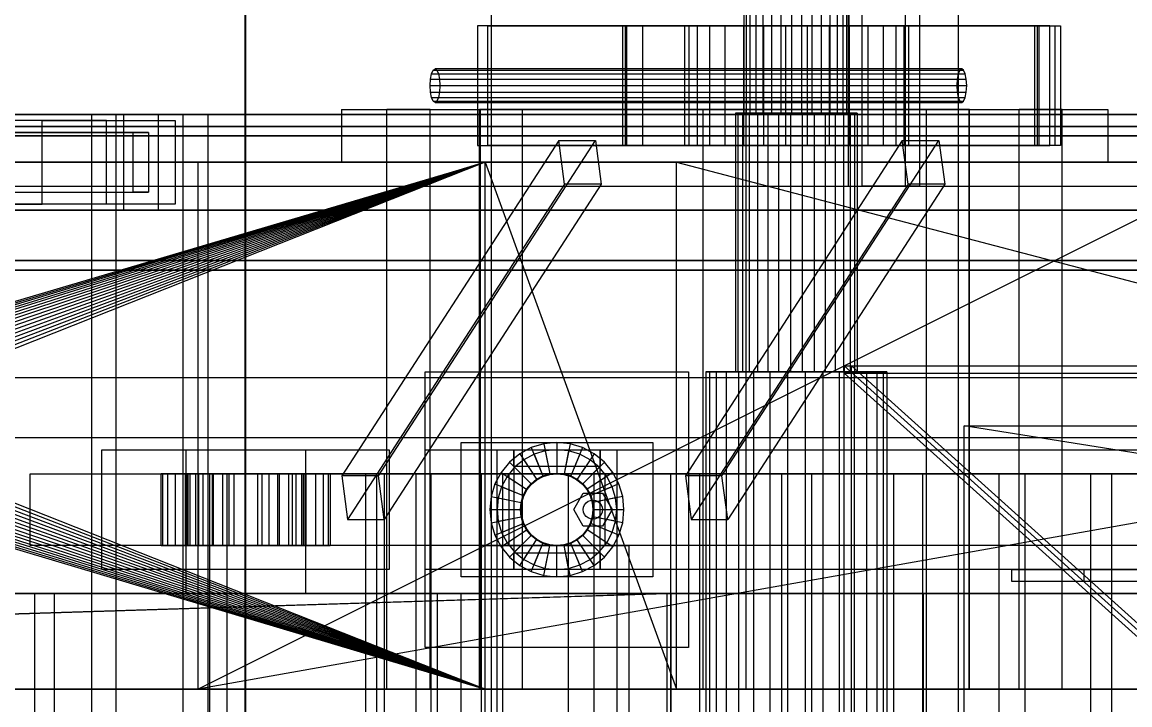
# Model space of a CAD drawing. Header units: millimetres. Extents: x -1970 to 59977, y -50268 to 6837.
# Drawn here: x 25034.8 to 25497.4, y -17796.5 to -17511.5 of the extents above; entities that cross this region are included whole.
import ezdxf

# ---------------------------------------------------------------- set-up
doc = ezdxf.new("R2010")
doc.units = ezdxf.units.MM
for name, color, linetype, lineweight in [('COTAS_P', 1, 'Continuous', 0), ('superior_briquetadora', 7, 'Continuous', 0), ('superior_C02', 7, 'Continuous', 0), ('superior_C02-briq', 7, 'Continuous', 0), ('superior_C05', 7, 'Continuous', 0)]:
    doc.layers.add(name, color=color, linetype=linetype, lineweight=lineweight)
doc.dimstyles.new('R19_100', dxfattribs={"dimtxt": 250, "dimasz": 150, "dimexe": 150, "dimexo": 80, "dimgap": 100, "dimtad": 1, "dimtih": 1, "dimtoh": 1, "dimdsep": 46, "dimcen": 0.09, "dimadec": 0, "dimazin": 0, "dimtfac": 1, "dimtdec": 4, "dimtofl": 0, "dimtmove": 0, "dimatfit": 3, "dimfxl": 1, "dimtolj": 1, "dimtzin": 0, "dimarcsym": 0})

# ---------------------------------------------------------------- blocks, each defined once
blk = doc.blocks.new('*D25')
at = {"layer": 'COTAS_P', "color": 0, "lineweight": -2, "transparency": 16777216}
for p, q in [((25128.19, -17920), (25128.19, -16950)), ((27628.19, -17920), (27628.19, -16950)), ((25278.19, -17100), (27478.19, -17100))]:
    blk.add_line(p, q, dxfattribs=at)
at = {"layer": 'COTAS_P', "color": 0, "transparency": 16777216}
for points in [[(25278.19, -17075), (25278.19, -17125), (25128.19, -17100)], [(27478.19, -17075), (27478.19, -17125), (27628.19, -17100)]]:
    blk.add_solid(points, dxfattribs=at)
at = {"layer": 'Defpoints', "color": 0, "transparency": 16777216}
for p in [(27628.19, -17100), (25128.19, -18000), (27628.19, -18000)]:
    blk.add_point(p, dxfattribs=at)

msp = doc.modelspace()

# ---------------------------------------------------------------- linework, layer by layer
at = {"layer": 'superior_briquetadora'}
for p, q in [((25230.687, -17250), (25230.687, -17800)), ((25425.687, -17250), (25425.687, -17800)), ((25168.187, -17548), (25169.353, -17548)), ((25168.187, -17548), (25168.187, -17570)), ((25169.353, -17548), (25172.836, -17548)), ((25172.836, -17548), (25178.584, -17548)), ((25178.584, -17548), (25186.514, -17548)), ((25186.514, -17548), (25196.509, -17548)), ((25187.187, -17790), (25187.187, -17548)), ((25188.078, -17548), (25187.187, -17548)), ((25190.575, -17548), (25188.078, -17548)), ((25194.184, -17548), (25190.575, -17548)), ((25198.189, -17548), (25194.184, -17548)), ((25196.509, -17548), (25208.425, -17548)), ((25201.798, -17548), (25198.189, -17548)), ((25204.295, -17548), (25201.798, -17548)), ((25205.187, -17548), (25204.295, -17548)), ((25205.187, -17790), (25205.187, -17548)), ((25208.425, -17548), (25222.087, -17548)), ((25222.087, -17548), (25237.296, -17548)), ((25225.848, -17790), (25225.848, -17548)), ((25226.74, -17548), (25225.848, -17548)), ((25226.187, -17548), (25226.187, -17790)), ((25227.923, -17548), (25226.187, -17548)), ((25229.237, -17548), (25226.74, -17548)), ((25233.074, -17548), (25227.923, -17548)), ((25232.846, -17548), (25229.237, -17548)), ((25236.851, -17548), (25232.846, -17548)), ((25241.464, -17548), (25233.074, -17548)), ((25240.46, -17548), (25236.851, -17548)), ((25237.296, -17548), (25253.831, -17548)), ((25242.957, -17548), (25240.46, -17548)), ((25252.808, -17548), (25241.464, -17548)), ((25243.848, -17548), (25242.957, -17548)), ((25243.848, -17790), (25243.848, -17548)), ((25266.718, -17548), (25252.808, -17548)), ((25253.831, -17548), (25271.45, -17548)), ((25282.721, -17548), (25266.718, -17548)), ((25271.45, -17548), (25289.896, -17548)), ((25300.273, -17548), (25282.721, -17548)), ((25289.896, -17548), (25308.901, -17548)), ((25318.775, -17548), (25300.273, -17548)), ((25308.901, -17548), (25328.187, -17548)), ((25337.598, -17548), (25318.775, -17548)), ((25319.187, -17790), (25319.187, -17548)), ((25320.078, -17548), (25319.187, -17548)), ((25322.575, -17548), (25320.078, -17548)), ((25326.184, -17548), (25322.575, -17548)), ((25330.189, -17548), (25326.184, -17548)), ((25328.187, -17548), (25347.472, -17548)), ((25333.798, -17548), (25330.189, -17548)), ((25336.295, -17548), (25333.798, -17548)), ((25337.187, -17548), (25336.295, -17548)), ((25337.187, -17790), (25337.187, -17548)), ((25356.1, -17548), (25337.598, -17548)), ((25347.472, -17548), (25366.477, -17548)), ((25373.652, -17548), (25356.1, -17548)), ((25366.477, -17548), (25384.923, -17548)), ((25389.655, -17548), (25373.652, -17548)), ((25384.923, -17548), (25402.542, -17548)), ((25403.565, -17548), (25389.655, -17548)), ((25402.542, -17548), (25419.077, -17548)), ((25414.909, -17548), (25403.565, -17548)), ((25412.525, -17790), (25412.525, -17548)), ((25413.416, -17548), (25412.525, -17548)), ((25415.913, -17548), (25413.416, -17548)), ((25423.299, -17548), (25414.909, -17548)), ((25419.522, -17548), (25415.913, -17548)), ((25419.077, -17548), (25434.286, -17548)), ((25423.527, -17548), (25419.522, -17548)), ((25428.45, -17548), (25423.299, -17548)), ((25427.136, -17548), (25423.527, -17548)), ((25429.633, -17548), (25427.136, -17548)), ((25430.187, -17548), (25428.45, -17548)), ((25430.525, -17548), (25429.633, -17548)), ((25430.187, -17548), (25430.187, -17790)), ((25430.525, -17790), (25430.525, -17548)), ((25434.286, -17548), (25447.948, -17548)), ((25447.948, -17548), (25459.864, -17548)), ((25451.187, -17790), (25451.187, -17548)), ((25452.078, -17548), (25451.187, -17548)), ((25454.575, -17548), (25452.078, -17548)), ((25458.184, -17548), (25454.575, -17548)), ((25462.189, -17548), (25458.184, -17548)), ((25459.864, -17548), (25469.86, -17548)), ((25465.798, -17548), (25462.189, -17548)), ((25468.295, -17548), (25465.798, -17548)), ((25469.187, -17548), (25468.295, -17548)), ((25469.187, -17790), (25469.187, -17548)), ((25469.86, -17548), (25477.789, -17548)), ((25477.789, -17548), (25483.537, -17548)), ((25483.537, -17548), (25487.02, -17548)), ((25487.02, -17548), (25488.187, -17548)), ((25488.187, -17548), (25488.187, -17570)), ((26742.28, -17555), (24692.28, -17555)), ((24693.734, -17555), (26743.734, -17555)), ((26762.639, -17555), (24712.639, -17555)), ((24714.093, -17555), (26764.093, -17555)), ((24693.734, -17559), (26743.734, -17559)), ((26762.639, -17559), (24712.639, -17559)), ((24628.187, -17570), (26828.187, -17570)), ((24748.187, -17570), (25228.187, -17570)), ((24748.187, -17570), (26708.187, -17570)), ((25108.187, -17570), (24832.187, -17570)), ((25121.52, -17570), (24832.187, -17570)), ((24930.343, -17658.106), (25228.187, -17570)), ((24932.479, -17658.423), (25228.187, -17570)), ((25228.187, -17570), (24934.573, -17658.947)), ((25228.187, -17570), (24936.606, -17659.675)), ((25228.187, -17570), (24938.557, -17660.598)), ((25228.187, -17570), (24940.409, -17661.708)), ((25228.187, -17570), (24942.143, -17662.994)), ((25228.187, -17570), (24943.743, -17664.444)), ((25228.187, -17570), (24945.193, -17666.043)), ((25228.187, -17570), (24946.479, -17667.777)), ((25228.187, -17570), (24947.589, -17669.629)), ((25228.187, -17570), (24948.512, -17671.581)), ((25228.187, -17570), (24949.239, -17673.614)), ((25228.187, -17570), (24949.764, -17675.708)), ((25228.187, -17570), (24950.081, -17677.844)), ((25228.187, -17570), (24950.187, -17680)), ((25028.187, -17570), (25108.187, -17570)), ((25228.187, -17570), (25028.187, -17570)), ((25548.187, -17570), (25108.187, -17570)), ((25108.187, -17570), (25108.187, -17790)), ((26348.187, -17570), (25108.187, -17790)), ((26348.187, -17570), (25108.187, -17570)), ((25108.187, -17790), (25548.187, -17570)), ((25228.187, -17570), (25108.187, -17570)), ((26348.187, -17570), (25121.52, -17570)), ((26624.187, -17570), (25121.52, -17570)), ((25168.187, -17570), (25169.353, -17570)), ((25169.353, -17570), (25172.836, -17570)), ((25172.836, -17570), (25178.584, -17570)), ((25178.584, -17570), (25186.514, -17570)), ((25186.514, -17570), (25196.509, -17570)), ((25196.509, -17570), (25208.425, -17570)), ((25208.425, -17570), (25222.087, -17570)), ((25222.087, -17570), (25237.296, -17570)), ((25228.187, -17570), (25548.187, -17570)), ((25228.187, -17570), (25512.677, -17570)), ((25228.187, -17570), (25510.748, -17570)), ((25228.187, -17570), (25509.083, -17570)), ((25228.187, -17570), (25507.699, -17570)), ((25506.608, -17570), (25228.187, -17570)), ((25228.187, -17570), (25308.187, -17570)), ((25228.187, -17790), (25228.187, -17570)), ((25228.187, -17570), (25308.187, -17790)), ((25237.296, -17570), (25253.831, -17570)), ((25253.831, -17570), (25271.45, -17570)), ((25271.45, -17570), (25289.896, -17570)), ((25289.896, -17570), (25308.901, -17570)), ((25308.187, -17570), (25506.608, -17570)), ((25308.187, -17570), (25505.821, -17570)), ((25308.187, -17570), (25505.345, -17570)), ((25308.187, -17570), (25505.187, -17570)), ((25308.187, -17570), (25507.699, -17570)), ((25308.187, -17570), (25509.083, -17570)), ((25308.187, -17570), (25510.748, -17570)), ((25308.187, -17570), (25512.677, -17570)), ((25308.187, -17570), (25514.852, -17570)), ((25308.187, -17570), (25517.252, -17570)), ((25308.187, -17570), (25519.853, -17570)), ((25308.187, -17570), (25522.63, -17570)), ((25308.187, -17570), (25525.558, -17570)), ((25308.187, -17570), (25528.607, -17570)), ((25308.187, -17570), (25531.749, -17570)), ((25308.187, -17570), (25534.952, -17570)), ((25308.187, -17570), (25538.187, -17570)), ((25308.187, -17570), (25541.421, -17570)), ((25308.187, -17570), (26148.187, -17570)), ((25308.187, -17790), (25308.187, -17570)), ((25308.187, -17570), (26148.187, -17790)), ((25308.901, -17570), (25328.187, -17570)), ((25328.187, -17570), (25347.472, -17570)), ((25347.472, -17570), (25366.477, -17570)), ((25366.477, -17570), (25384.923, -17570)), ((25384.923, -17570), (25402.542, -17570)), ((25402.542, -17570), (25419.077, -17570)), ((25419.077, -17570), (25434.286, -17570)), ((25434.286, -17570), (25447.948, -17570)), ((25447.948, -17570), (25459.864, -17570)), ((25459.864, -17570), (25469.86, -17570)), ((25469.86, -17570), (25477.789, -17570)), ((25477.789, -17570), (25483.537, -17570)), ((25483.537, -17570), (25487.02, -17570)), ((25487.02, -17570), (25488.187, -17570)), ((24628.187, -17580), (26828.187, -17580)), ((26828.187, -17590), (24628.187, -17590)), ((26743.734, -17611), (24693.734, -17611)), ((24712.639, -17611), (26762.639, -17611)), ((24692.28, -17615), (26742.28, -17615)), ((26743.734, -17615), (24693.734, -17615)), ((24712.639, -17615), (26762.639, -17615)), ((26764.093, -17615), (24714.093, -17615)), ((25528.187, -17790), (25378.187, -17655)), ((25378.187, -17655), (26078.187, -17655)), ((25378.187, -17655), (25378.187, -17658)), ((25378.187, -18305), (25378.187, -17655)), ((25378.187, -17655), (25381.187, -17655)), ((25381.187, -18305), (25381.187, -17655)), ((25381.187, -17655), (25531.187, -17790)), ((26828.187, -17660), (24628.187, -17660)), ((25528.187, -17793), (25378.187, -17658)), ((25378.187, -17658), (26078.187, -17658)), ((24950.187, -17680), (25228.187, -17790)), ((26828.187, -17685), (24628.187, -17685)), ((25228.187, -17790), (24949.764, -17684.292)), ((25228.187, -17790), (24950.081, -17682.156)), ((25228.187, -17790), (24948.512, -17688.419)), ((25228.187, -17790), (24949.239, -17686.386)), ((25228.187, -17790), (24945.193, -17693.957)), ((25228.187, -17790), (24946.479, -17692.223)), ((25228.187, -17790), (24947.589, -17690.371)), ((24940.409, -17698.292), (25228.187, -17790)), ((24942.143, -17697.006), (25228.187, -17790)), ((24943.743, -17695.556), (25228.187, -17790)), ((24932.479, -17701.577), (25228.187, -17790)), ((24934.573, -17701.053), (25228.187, -17790)), ((24936.606, -17700.325), (25228.187, -17790)), ((24938.557, -17699.402), (25228.187, -17790)), ((25448.187, -17745), (25448.187, -17740)), ((25448.187, -17740), (26008.187, -17740)), ((25448.187, -17740), (25478.187, -17740)), ((25478.187, -17740), (25478.187, -17745)), ((26008.187, -17745), (25448.187, -17745)), ((25478.187, -17745), (25448.187, -17745)), ((25228.187, -17790), (24748.187, -17790)), ((26708.187, -17790), (24748.187, -17790)), ((24832.187, -17790), (25108.187, -17790)), ((24832.187, -17790), (26334.853, -17790)), ((25108.187, -17790), (25028.187, -17790)), ((25228.187, -17790), (25028.187, -17790)), ((25108.187, -17790), (25548.187, -17790)), ((25108.187, -17790), (26348.187, -17790)), ((25228.187, -17790), (25108.187, -17790)), ((25108.187, -17790), (26334.853, -17790)), ((25188.078, -17790), (25187.187, -17790)), ((25190.575, -17790), (25188.078, -17790)), ((25194.184, -17790), (25190.575, -17790)), ((25198.189, -17790), (25194.184, -17790)), ((25201.798, -17790), (25198.189, -17790)), ((25204.295, -17790), (25201.798, -17790)), ((25205.187, -17790), (25204.295, -17790)), ((25226.74, -17790), (25225.848, -17790)), ((25227.923, -17790), (25226.187, -17790)), ((25229.237, -17790), (25226.74, -17790)), ((25233.074, -17790), (25227.923, -17790)), ((25228.187, -17790), (25507.699, -17790)), ((25506.608, -17790), (25228.187, -17790)), ((25228.187, -17790), (25548.187, -17790)), ((25512.677, -17790), (25228.187, -17790)), ((25308.187, -17790), (25228.187, -17790)), ((25510.748, -17790), (25228.187, -17790)), ((25509.083, -17790), (25228.187, -17790)), ((25232.846, -17790), (25229.237, -17790)), ((25236.851, -17790), (25232.846, -17790)), ((25241.464, -17790), (25233.074, -17790)), ((25240.46, -17790), (25236.851, -17790)), ((25242.957, -17790), (25240.46, -17790)), ((25252.808, -17790), (25241.464, -17790)), ((25243.848, -17790), (25242.957, -17790)), ((25266.718, -17790), (25252.808, -17790)), ((25282.721, -17790), (25266.718, -17790)), ((25300.273, -17790), (25282.721, -17790)), ((25318.775, -17790), (25300.273, -17790)), ((25308.187, -17790), (25506.608, -17790)), ((25505.821, -17790), (25308.187, -17790)), ((25505.345, -17790), (25308.187, -17790)), ((25505.187, -17790), (25308.187, -17790)), ((25507.699, -17790), (25308.187, -17790)), ((25509.083, -17790), (25308.187, -17790)), ((25510.748, -17790), (25308.187, -17790)), ((25512.677, -17790), (25308.187, -17790)), ((25514.852, -17790), (25308.187, -17790)), ((25517.252, -17790), (25308.187, -17790)), ((25519.853, -17790), (25308.187, -17790)), ((25522.63, -17790), (25308.187, -17790)), ((25525.558, -17790), (25308.187, -17790)), ((25528.607, -17790), (25308.187, -17790)), ((25531.749, -17790), (25308.187, -17790)), ((25534.952, -17790), (25308.187, -17790)), ((25538.187, -17790), (25308.187, -17790)), ((25541.421, -17790), (25308.187, -17790)), ((25308.187, -17790), (25914.952, -17790)), ((26148.187, -17790), (25308.187, -17790)), ((25308.187, -17790), (25911.749, -17790)), ((25337.598, -17790), (25318.775, -17790)), ((25320.078, -17790), (25319.187, -17790)), ((25322.575, -17790), (25320.078, -17790)), ((25326.184, -17790), (25322.575, -17790)), ((25330.189, -17790), (25326.184, -17790)), ((25333.798, -17790), (25330.189, -17790)), ((25336.295, -17790), (25333.798, -17790)), ((25337.187, -17790), (25336.295, -17790)), ((25356.1, -17790), (25337.598, -17790)), ((25373.652, -17790), (25356.1, -17790)), ((25389.655, -17790), (25373.652, -17790)), ((25403.565, -17790), (25389.655, -17790)), ((25414.909, -17790), (25403.565, -17790)), ((25413.416, -17790), (25412.525, -17790)), ((25415.913, -17790), (25413.416, -17790)), ((25423.299, -17790), (25414.909, -17790)), ((25419.522, -17790), (25415.913, -17790)), ((25423.527, -17790), (25419.522, -17790)), ((25428.45, -17790), (25423.299, -17790)), ((25427.136, -17790), (25423.527, -17790)), ((25429.633, -17790), (25427.136, -17790)), ((25430.187, -17790), (25428.45, -17790)), ((25430.525, -17790), (25429.633, -17790)), ((25452.078, -17790), (25451.187, -17790)), ((25454.575, -17790), (25452.078, -17790)), ((25458.184, -17790), (25454.575, -17790)), ((25462.189, -17790), (25458.184, -17790)), ((25465.798, -17790), (25462.189, -17790)), ((25468.295, -17790), (25465.798, -17790)), ((25469.187, -17790), (25468.295, -17790))]:
    msp.add_line(p, q, dxfattribs=at)
at = {"layer": 'superior_C02'}
for p, q in [((25379.838, -17177), (25379.838, -17580)), ((25385.684, -17580), (25385.684, -17177)), ((25403.747, -17580), (25403.747, -17177)), ((25409.592, -17177), (25409.592, -17580)), ((25336.288, -17449.5), (25336.288, -17549.5)), ((25337.147, -17449.5), (25337.147, -17549.5)), ((25338.763, -17449.5), (25338.763, -17549.5)), ((25341.209, -17449.5), (25341.209, -17549.5)), ((25344.195, -17449.5), (25344.195, -17549.5)), ((25347.856, -17449.5), (25347.856, -17549.5)), ((25351.757, -17449.5), (25351.757, -17549.5)), ((25356.076, -17449.5), (25356.076, -17549.5)), ((25360.298, -17449.5), (25360.298, -17549.5)), ((25364.616, -17449.5), (25364.616, -17549.5)), ((25368.517, -17449.5), (25368.517, -17549.5)), ((25372.178, -17449.5), (25372.178, -17549.5)), ((25375.164, -17449.5), (25375.164, -17549.5)), ((25377.61, -17449.5), (25377.61, -17549.5)), ((25379.226, -17549.5), (25379.226, -17449.5)), ((25380.085, -17449.5), (25380.085, -17549.5)), ((25464.05, -17513), (25224.965, -17513)), ((25224.965, -17513), (25224.965, -17563)), ((25229.349, -17513), (25224.965, -17513)), ((25229.349, -17563), (25229.349, -17513)), ((25229.349, -17513), (25468.434, -17513)), ((25457.701, -17513), (25285.56, -17513)), ((25285.56, -17513), (25285.56, -17563)), ((25287.314, -17513), (25285.56, -17513)), ((25458.87, -17513), (25286.729, -17513)), ((25286.729, -17513), (25286.729, -17563)), ((25294.036, -17513), (25286.729, -17513)), ((25287.314, -17563), (25287.314, -17513)), ((25287.314, -17513), (25459.455, -17513)), ((25294.036, -17563), (25294.036, -17513)), ((25294.036, -17513), (25466.177, -17513)), ((25313.239, -17513), (25311.403, -17513)), ((25311.403, -17513), (25316.69, -17513)), ((25311.403, -17513), (25311.403, -17563)), ((25321.917, -17513), (25313.239, -17513)), ((25313.239, -17513), (25313.239, -17563)), ((25316.69, -17513), (25328.295, -17513)), ((25316.69, -17513), (25316.69, -17563)), ((25336.117, -17513), (25321.917, -17513)), ((25321.917, -17513), (25321.917, -17563)), ((25328.295, -17513), (25344.45, -17513)), ((25328.295, -17513), (25328.295, -17563)), ((25353.677, -17513), (25336.117, -17513)), ((25336.117, -17513), (25336.117, -17563)), ((25344.45, -17513), (25362.697, -17513)), ((25344.45, -17513), (25344.45, -17563)), ((25371.923, -17513), (25353.677, -17513)), ((25353.677, -17513), (25353.677, -17563)), ((25362.697, -17513), (25380.256, -17513)), ((25362.697, -17513), (25362.697, -17563)), ((25388.078, -17513), (25371.923, -17513)), ((25371.923, -17513), (25371.923, -17563)), ((25380.256, -17513), (25394.456, -17513)), ((25380.256, -17513), (25380.256, -17563)), ((25399.683, -17513), (25388.078, -17513)), ((25388.078, -17513), (25388.078, -17563)), ((25394.456, -17513), (25403.134, -17513)), ((25394.456, -17513), (25394.456, -17563)), ((25404.97, -17513), (25399.683, -17513)), ((25399.683, -17513), (25399.683, -17563)), ((25403.134, -17513), (25404.97, -17513)), ((25403.134, -17563), (25403.134, -17513)), ((25404.97, -17513), (25404.97, -17563)), ((25457.701, -17563), (25457.701, -17513)), ((25457.701, -17513), (25459.455, -17513)), ((25458.87, -17563), (25458.87, -17513)), ((25458.87, -17513), (25466.177, -17513)), ((25459.455, -17513), (25459.455, -17563)), ((25464.05, -17563), (25464.05, -17513)), ((25464.05, -17513), (25468.434, -17513)), ((25466.177, -17513), (25466.177, -17563)), ((25468.434, -17513), (25468.434, -17563)), ((25205.853, -17533.05), (25206.517, -17531.533)), ((25206.517, -17531.533), (25207.3, -17531)), ((25206.517, -17531.533), (25426.475, -17531.533)), ((25207.3, -17531), (25208.083, -17531.533)), ((25427.257, -17531), (25207.3, -17531)), ((25208.083, -17531.533), (25208.747, -17533.05)), ((25208.083, -17531.533), (25428.04, -17531.533)), ((25426.475, -17531.533), (25425.811, -17533.05)), ((25427.257, -17531), (25426.475, -17531.533)), ((25428.04, -17531.533), (25427.257, -17531)), ((25428.704, -17533.05), (25428.04, -17531.533)), ((25205.254, -17538), (25205.41, -17535.321)), ((25205.41, -17535.321), (25205.853, -17533.05)), ((25205.41, -17535.321), (25425.367, -17535.321)), ((25205.853, -17533.05), (25425.811, -17533.05)), ((25208.747, -17533.05), (25209.19, -17535.321)), ((25208.747, -17533.05), (25428.704, -17533.05)), ((25209.19, -17535.321), (25209.346, -17538)), ((25209.19, -17535.321), (25429.148, -17535.321)), ((25425.367, -17535.321), (25425.212, -17538)), ((25425.811, -17533.05), (25425.367, -17535.321)), ((25429.148, -17535.321), (25428.704, -17533.05)), ((25429.303, -17538), (25429.148, -17535.321)), ((25205.41, -17540.679), (25205.254, -17538)), ((25205.254, -17538), (25425.212, -17538)), ((25205.853, -17542.95), (25205.41, -17540.679)), ((25205.41, -17540.679), (25425.367, -17540.679)), ((25209.19, -17540.679), (25208.747, -17542.95)), ((25209.346, -17538), (25209.19, -17540.679)), ((25209.19, -17540.679), (25429.148, -17540.679)), ((25209.346, -17538), (25429.303, -17538)), ((25425.212, -17538), (25425.367, -17540.679)), ((25425.367, -17540.679), (25425.811, -17542.95)), ((25428.704, -17542.95), (25429.148, -17540.679)), ((25429.148, -17540.679), (25429.303, -17538)), ((25206.517, -17544.467), (25205.853, -17542.95)), ((25205.853, -17542.95), (25425.811, -17542.95)), ((25207.3, -17545), (25206.517, -17544.467)), ((25206.517, -17544.467), (25426.475, -17544.467)), ((25208.083, -17544.467), (25207.3, -17545)), ((25207.3, -17545), (25427.257, -17545)), ((25208.747, -17542.95), (25208.083, -17544.467)), ((25208.083, -17544.467), (25428.04, -17544.467)), ((25208.747, -17542.95), (25428.704, -17542.95)), ((25425.811, -17542.95), (25426.475, -17544.467)), ((25426.475, -17544.467), (25427.257, -17545)), ((25427.257, -17545), (25428.04, -17544.467)), ((25428.04, -17544.467), (25428.704, -17542.95)), ((25077.14, -17550), (24751.985, -17550)), ((24766.599, -17550), (25091.753, -17550)), ((25534.711, -17550), (25023.071, -17550)), ((25034.761, -17550), (25546.402, -17550)), ((25102.112, -17550), (25063.859, -17550)), ((25063.859, -17550), (25063.859, -18450)), ((25074.088, -17550), (25063.859, -17550)), ((25074.088, -18450), (25074.088, -17550)), ((25074.088, -17550), (25112.341, -17550)), ((25077.14, -17550), (25077.14, -17590)), ((25091.753, -17550), (25077.14, -17550)), ((25588.78, -17550), (25077.14, -17550)), ((25091.753, -17590), (25091.753, -17550)), ((25091.753, -17550), (25603.394, -17550)), ((25102.112, -18450), (25102.112, -17550)), ((25102.112, -17550), (25112.341, -17550)), ((25112.341, -17550), (25112.341, -18450)), ((25333.8, -17549.5), (25332.804, -17549.5)), ((25332.804, -17549.5), (25335.673, -17549.5)), ((25332.804, -17549.5), (25332.804, -17657.5)), ((25338.508, -17549.5), (25333.8, -17549.5)), ((25333.8, -17549.5), (25333.8, -17657.5)), ((25335.673, -17549.5), (25341.969, -17549.5)), ((25335.673, -17549.5), (25335.673, -17657.5)), ((25338.763, -17549.5), (25336.288, -17549.5)), ((25336.288, -17549.5), (25337.147, -17549.5)), ((25337.147, -17549.5), (25341.209, -17549.5)), ((25346.213, -17549.5), (25338.508, -17549.5)), ((25338.508, -17549.5), (25338.508, -17657.5)), ((25344.195, -17549.5), (25338.763, -17549.5)), ((25341.209, -17549.5), (25347.856, -17549.5)), ((25341.969, -17549.5), (25350.734, -17549.5)), ((25341.969, -17549.5), (25341.969, -17657.5)), ((25351.757, -17549.5), (25344.195, -17549.5)), ((25355.74, -17549.5), (25346.213, -17549.5)), ((25346.213, -17549.5), (25346.213, -17657.5)), ((25347.856, -17549.5), (25356.076, -17549.5)), ((25350.734, -17549.5), (25360.633, -17549.5)), ((25350.734, -17549.5), (25350.734, -17657.5)), ((25360.298, -17549.5), (25351.757, -17549.5)), ((25365.639, -17549.5), (25355.74, -17549.5)), ((25355.74, -17549.5), (25355.74, -17657.5)), ((25356.076, -17549.5), (25364.616, -17549.5)), ((25368.517, -17549.5), (25360.298, -17549.5)), ((25360.633, -17549.5), (25370.161, -17549.5)), ((25360.633, -17549.5), (25360.633, -17657.5)), ((25364.616, -17549.5), (25372.178, -17549.5)), ((25374.404, -17549.5), (25365.639, -17549.5)), ((25365.639, -17549.5), (25365.639, -17657.5)), ((25375.164, -17549.5), (25368.517, -17549.5)), ((25370.161, -17549.5), (25377.865, -17549.5)), ((25370.161, -17549.5), (25370.161, -17657.5)), ((25372.178, -17549.5), (25377.61, -17549.5)), ((25380.7, -17549.5), (25374.404, -17549.5)), ((25374.404, -17549.5), (25374.404, -17657.5)), ((25379.226, -17549.5), (25375.164, -17549.5)), ((25377.61, -17549.5), (25380.085, -17549.5)), ((25377.865, -17549.5), (25382.573, -17549.5)), ((25377.865, -17549.5), (25377.865, -17657.5)), ((25380.085, -17549.5), (25379.226, -17549.5)), ((25383.569, -17549.5), (25380.7, -17549.5)), ((25380.7, -17549.5), (25380.7, -17657.5)), ((25382.573, -17549.5), (25383.569, -17549.5)), ((25382.573, -17657.5), (25382.573, -17549.5)), ((25383.569, -17549.5), (25383.569, -17657.5)), ((25043.261, -17552.5), (25014.571, -17552.5)), ((25070.102, -17552.5), (25014.571, -17552.5)), ((25043.261, -17587.5), (25043.261, -17552.5)), ((25043.261, -17552.5), (25098.792, -17552.5)), ((25070.102, -17587.5), (25070.102, -17552.5)), ((25070.102, -17552.5), (25098.792, -17552.5)), ((25098.792, -17552.5), (25098.792, -17587.5)), ((24700.591, -17557.5), (25081.276, -17557.5)), ((25087.617, -17557.5), (24706.932, -17557.5)), ((25081.276, -17582.5), (25081.276, -17557.5)), ((25081.276, -17557.5), (25087.617, -17557.5)), ((25087.617, -17557.5), (25087.617, -17582.5)), ((25258.96, -17560.886), (25168.358, -17700.886)), ((25183.659, -17700.886), (25274.261, -17560.886)), ((25224.965, -17563), (25464.05, -17563)), ((25224.965, -17563), (25229.349, -17563)), ((25468.434, -17563), (25229.349, -17563)), ((25261.366, -17579.114), (25258.96, -17560.886)), ((25258.96, -17560.886), (25274.261, -17560.886)), ((25274.261, -17560.886), (25276.667, -17579.114)), ((25285.56, -17563), (25457.701, -17563)), ((25285.56, -17563), (25287.314, -17563)), ((25286.729, -17563), (25458.87, -17563)), ((25286.729, -17563), (25294.036, -17563)), ((25459.455, -17563), (25287.314, -17563)), ((25466.177, -17563), (25294.036, -17563)), ((25316.69, -17563), (25311.403, -17563)), ((25311.403, -17563), (25313.239, -17563)), ((25402.411, -17560.886), (25311.808, -17700.886)), ((25313.239, -17563), (25321.917, -17563)), ((25328.295, -17563), (25316.69, -17563)), ((25321.917, -17563), (25336.117, -17563)), ((25327.11, -17700.886), (25417.712, -17560.886)), ((25344.45, -17563), (25328.295, -17563)), ((25336.117, -17563), (25353.677, -17563)), ((25362.697, -17563), (25344.45, -17563)), ((25353.677, -17563), (25371.923, -17563)), ((25380.256, -17563), (25362.697, -17563)), ((25371.923, -17563), (25388.078, -17563)), ((25394.456, -17563), (25380.256, -17563)), ((25388.078, -17563), (25399.683, -17563)), ((25403.134, -17563), (25394.456, -17563)), ((25399.683, -17563), (25404.97, -17563)), ((25404.816, -17579.114), (25402.411, -17560.886)), ((25402.411, -17560.886), (25417.712, -17560.886)), ((25404.97, -17563), (25403.134, -17563)), ((25417.712, -17560.886), (25420.118, -17579.114)), ((25459.455, -17563), (25457.701, -17563)), ((25466.177, -17563), (25458.87, -17563)), ((25468.434, -17563), (25464.05, -17563)), ((24700.591, -17582.5), (25081.276, -17582.5)), ((24706.932, -17582.5), (25087.617, -17582.5)), ((25087.617, -17582.5), (25081.276, -17582.5)), ((25261.366, -17579.114), (25170.764, -17719.114)), ((25276.667, -17579.114), (25186.065, -17719.114)), ((25276.667, -17579.114), (25261.366, -17579.114)), ((25404.816, -17579.114), (25314.214, -17719.114)), ((25420.118, -17579.114), (25329.516, -17719.114)), ((25379.838, -17580), (25403.747, -17580)), ((25379.838, -17580), (25385.684, -17580)), ((25409.592, -17580), (25385.684, -17580)), ((25409.592, -17580), (25403.747, -17580)), ((25420.118, -17579.114), (25404.816, -17579.114)), ((25014.571, -17587.5), (25043.261, -17587.5)), ((25070.102, -17587.5), (25014.571, -17587.5)), ((25098.792, -17587.5), (25043.261, -17587.5)), ((25098.792, -17587.5), (25070.102, -17587.5)), ((24751.985, -17590), (25077.14, -17590)), ((24766.599, -17590), (25091.753, -17590)), ((25023.071, -17590), (25534.711, -17590)), ((25034.761, -17590), (25546.402, -17590)), ((25077.14, -17590), (25091.753, -17590)), ((25077.14, -17590), (25588.78, -17590)), ((25091.753, -17590), (25603.394, -17590)), ((25321.846, -17657.5), (25320.362, -17657.5)), ((25320.362, -17657.5), (25324.637, -17657.5)), ((25320.362, -17657.5), (25320.362, -18342.5)), ((25328.862, -17657.5), (25321.846, -17657.5)), ((25321.846, -17657.5), (25321.846, -18342.5)), ((25324.637, -17657.5), (25334.019, -17657.5)), ((25324.637, -17657.5), (25324.637, -18342.5)), ((25340.343, -17657.5), (25328.862, -17657.5)), ((25328.862, -17657.5), (25328.862, -18342.5)), ((25335.673, -17657.5), (25332.804, -17657.5)), ((25332.804, -17657.5), (25333.8, -17657.5)), ((25333.8, -17657.5), (25338.508, -17657.5)), ((25334.019, -17657.5), (25347.08, -17657.5)), ((25334.019, -17657.5), (25334.019, -18342.5)), ((25341.969, -17657.5), (25335.673, -17657.5)), ((25338.508, -17657.5), (25346.213, -17657.5)), ((25354.54, -17657.5), (25340.343, -17657.5)), ((25340.343, -17657.5), (25340.343, -18342.5)), ((25350.734, -17657.5), (25341.969, -17657.5)), ((25346.213, -17657.5), (25355.74, -17657.5)), ((25347.08, -17657.5), (25361.833, -17657.5)), ((25347.08, -17657.5), (25347.08, -18342.5)), ((25360.633, -17657.5), (25350.734, -17657.5)), ((25369.293, -17657.5), (25354.54, -17657.5)), ((25354.54, -17657.5), (25354.54, -18342.5)), ((25355.74, -17657.5), (25365.639, -17657.5)), ((25370.161, -17657.5), (25360.633, -17657.5)), ((25361.833, -17657.5), (25376.03, -17657.5)), ((25361.833, -17657.5), (25361.833, -18342.5)), ((25365.639, -17657.5), (25374.404, -17657.5)), ((25382.354, -17657.5), (25369.293, -17657.5)), ((25369.293, -17657.5), (25369.293, -18342.5)), ((25377.865, -17657.5), (25370.161, -17657.5)), ((25374.404, -17657.5), (25380.7, -17657.5)), ((25376.03, -17657.5), (25387.511, -17657.5)), ((25376.03, -17657.5), (25376.03, -18342.5)), ((25382.573, -17657.5), (25377.865, -17657.5)), ((25380.7, -17657.5), (25383.569, -17657.5)), ((25391.737, -17657.5), (25382.354, -17657.5)), ((25382.354, -17657.5), (25382.354, -18342.5)), ((25383.569, -17657.5), (25382.573, -17657.5)), ((25387.511, -17657.5), (25394.527, -17657.5)), ((25387.511, -17657.5), (25387.511, -18342.5)), ((25396.011, -17657.5), (25391.737, -17657.5)), ((25391.737, -17657.5), (25391.737, -18342.5)), ((25394.527, -17657.5), (25396.011, -17657.5)), ((25394.527, -18342.5), (25394.527, -17657.5)), ((25396.011, -17657.5), (25396.011, -18342.5)), ((25648.658, -17700), (25113.109, -17700)), ((25113.109, -17700), (25113.109, -18300)), ((25120.416, -17700), (25113.109, -17700)), ((25120.416, -18300), (25120.416, -17700)), ((25120.416, -17700), (25655.964, -17700)), ((25183.659, -17700.886), (25168.358, -17700.886)), ((25168.358, -17700.886), (25170.764, -17719.114)), ((25186.046, -17700), (25178.296, -17700)), ((25178.296, -17700), (25182.804, -17700)), ((25178.296, -17700), (25178.296, -18300)), ((25182.804, -17700), (25199.265, -17700)), ((25182.804, -17700), (25182.804, -18300)), ((25186.065, -17719.114), (25183.659, -17700.886)), ((25205.527, -17700), (25186.046, -17700)), ((25186.046, -17700), (25186.046, -18300)), ((25199.265, -17700), (25226.557, -17700)), ((25199.265, -17700), (25199.265, -18300)), ((25235.412, -17700), (25205.527, -17700)), ((25205.527, -17700), (25205.527, -18300)), ((25226.557, -17700), (25262.818, -17700)), ((25226.557, -17700), (25226.557, -18300)), ((25273.664, -17700), (25235.412, -17700)), ((25235.412, -17700), (25235.412, -18300)), ((25262.818, -17700), (25305.579, -17700)), ((25262.818, -17700), (25262.818, -18300)), ((25317.676, -17700), (25273.664, -17700)), ((25273.664, -17700), (25273.664, -18300)), ((25305.579, -17700), (25351.925, -17700)), ((25305.579, -17700), (25305.579, -18300)), ((25327.11, -17700.886), (25311.808, -17700.886)), ((25311.808, -17700.886), (25314.214, -17719.114)), ((25364.449, -17700), (25317.676, -17700)), ((25317.676, -17700), (25317.676, -18300)), ((25329.516, -17719.114), (25327.11, -17700.886)), ((25351.925, -17700), (25398.697, -17700)), ((25351.925, -17700), (25351.925, -18300)), ((25410.794, -17700), (25364.449, -17700)), ((25364.449, -17700), (25364.449, -18300)), ((25398.697, -17700), (25442.709, -17700)), ((25398.697, -17700), (25398.697, -18300)), ((25453.555, -17700), (25410.794, -17700)), ((25410.794, -17700), (25410.794, -18300)), ((25442.709, -17700), (25480.961, -17700)), ((25442.709, -17700), (25442.709, -18300)), ((25489.817, -17700), (25453.555, -17700)), ((25453.555, -17700), (25453.555, -18300)), ((25480.961, -17700), (25510.846, -17700)), ((25480.961, -17700), (25480.961, -18300)), ((25517.108, -17700), (25489.817, -17700)), ((25489.817, -17700), (25489.817, -18300)), ((25170.764, -17719.114), (25186.065, -17719.114)), ((25314.214, -17719.114), (25329.516, -17719.114)), ((16335.427, -17750), (25411.088, -17750)), ((25412.557, -17750), (16336.897, -17750)), ((24609.262, -17771.702), (25304.129, -17750)), ((25305.873, -17750), (24611.005, -17771.702)), ((25304.129, -17750), (25304.129, -17870)), ((25304.129, -17750), (25305.873, -17750)), ((25305.873, -17870), (25305.873, -17750)), ((25411.088, -17750), (25411.088, -18250)), ((25412.557, -17750), (25411.088, -17750)), ((25412.557, -18250), (25412.557, -17750))]:
    msp.add_line(p, q, dxfattribs=at)
at = {"layer": 'superior_C02-briq'}
for p, q in [((25553.187, -17700), (25428.187, -17680)), ((25428.187, -17680), (26028.187, -17680)), ((25428.187, -18280), (25428.187, -17680))]:
    msp.add_line(p, q, dxfattribs=at)
at = {"layer": 'superior_C05'}
for p, q in [((25203.187, -17772.5), (25203.187, -17657.5)), ((25203.187, -17657.5), (25313.187, -17657.5)), ((25313.187, -17657.5), (25313.187, -17772.5)), ((25218.187, -17743), (25218.187, -17687)), ((25218.187, -17687), (25298.187, -17687)), ((25247.471, -17689.131), (25242.631, -17691.719)), ((25252.724, -17687.538), (25247.471, -17689.131)), ((25247.471, -17689.131), (25252.351, -17700.911)), ((25258.187, -17687), (25252.724, -17687.538)), ((25252.724, -17687.538), (25255.211, -17700.043)), ((25263.649, -17687.538), (25258.187, -17687)), ((25258.187, -17687), (25258.187, -17699.75)), ((25263.649, -17687.538), (25261.162, -17700.043)), ((25268.902, -17689.131), (25263.649, -17687.538)), ((25268.902, -17689.131), (25264.022, -17700.911)), ((25273.743, -17691.719), (25268.902, -17689.131)), ((25298.187, -17687), (25298.187, -17743)), ((25068.187, -17740), (25068.187, -17690)), ((25068.187, -17690), (25188.187, -17690)), ((25103.187, -17690), (25105.662, -17690)), ((25103.187, -17690), (25103.187, -17750)), ((25105.662, -17690), (25112.599, -17690)), ((25112.599, -17690), (25122.624, -17690)), ((25122.624, -17690), (25133.75, -17690)), ((25133.75, -17690), (25143.774, -17690)), ((25143.774, -17690), (25150.711, -17690)), ((25150.711, -17690), (25153.187, -17690)), ((25153.187, -17690), (25153.187, -17750)), ((25188.187, -17690), (25188.187, -17740)), ((25203.187, -17740), (25203.187, -17690)), ((25203.187, -17690), (27183.187, -17690)), ((25233.187, -17740), (25233.187, -17690)), ((25233.187, -17690), (25240.187, -17690)), ((25242.631, -17691.719), (25238.388, -17695.201)), ((25240.187, -17690), (25240.187, -17740)), ((25240.187, -17697), (25240.187, -17690)), ((25240.187, -17690), (25276.187, -17690)), ((25244.297, -17694.213), (25240.509, -17697.322)), ((25242.631, -17691.719), (25249.714, -17702.32)), ((25248.619, -17691.903), (25244.297, -17694.213)), ((25244.297, -17694.213), (25249.714, -17702.32)), ((25253.309, -17690.48), (25248.619, -17691.903)), ((25248.619, -17691.903), (25252.351, -17700.911)), ((25258.187, -17690), (25253.309, -17690.48)), ((25253.309, -17690.48), (25255.211, -17700.043)), ((25263.064, -17690.48), (25258.187, -17690)), ((25258.187, -17690), (25258.187, -17699.75)), ((25263.064, -17690.48), (25261.162, -17700.043)), ((25267.754, -17691.903), (25263.064, -17690.48)), ((25267.754, -17691.903), (25264.022, -17700.911)), ((25273.743, -17691.719), (25266.659, -17702.32)), ((25272.076, -17694.213), (25266.659, -17702.32)), ((25272.076, -17694.213), (25267.754, -17691.903)), ((25275.864, -17697.322), (25272.076, -17694.213)), ((25277.986, -17695.201), (25273.743, -17691.719)), ((25276.187, -17740), (25276.187, -17690)), ((25276.187, -17690), (25283.187, -17690)), ((25276.187, -17690), (25276.187, -17697)), ((25283.187, -17690), (25283.187, -17740)), ((25238.388, -17695.201), (25234.905, -17699.444)), ((25240.509, -17697.322), (25237.4, -17701.111)), ((25238.388, -17695.201), (25247.403, -17704.217)), ((25276.187, -17697), (25240.187, -17697)), ((25240.509, -17697.322), (25247.403, -17704.217)), ((25277.986, -17695.201), (25268.97, -17704.217)), ((25275.864, -17697.322), (25268.97, -17704.217)), ((25278.973, -17701.111), (25275.864, -17697.322)), ((25281.468, -17699.444), (25277.986, -17695.201)), ((25038.187, -17730), (25038.187, -17700)), ((25038.187, -17700), (27328.187, -17700)), ((25093.614, -17700), (25092.937, -17700)), ((25092.937, -17700), (25102.937, -17700)), ((25092.937, -17730), (25092.937, -17700)), ((25095.62, -17700), (25093.614, -17700)), ((25093.614, -17700), (25103.422, -17700)), ((25093.614, -17730), (25093.614, -17700)), ((25098.877, -17700), (25095.62, -17700)), ((25095.62, -17700), (25104.859, -17700)), ((25095.62, -17730), (25095.62, -17700)), ((25103.261, -17700), (25098.877, -17700)), ((25098.877, -17700), (25107.192, -17700)), ((25098.877, -17730), (25098.877, -17700)), ((25102.937, -17700), (25103.422, -17700)), ((25102.937, -17700), (25102.937, -17730)), ((25108.603, -17700), (25103.261, -17700)), ((25103.261, -17700), (25110.332, -17700)), ((25103.261, -17730), (25103.261, -17700)), ((25103.422, -17700), (25104.859, -17700)), ((25103.422, -17700), (25103.422, -17730)), ((25104.187, -17730), (25104.187, -17700)), ((25104.187, -17700), (25152.187, -17700)), ((25104.859, -17700), (25107.192, -17700)), ((25104.859, -17700), (25104.859, -17730)), ((25107.192, -17700), (25110.332, -17700)), ((25107.192, -17700), (25107.192, -17730)), ((25114.697, -17700), (25108.603, -17700)), ((25108.603, -17700), (25114.158, -17700)), ((25108.603, -17730), (25108.603, -17700)), ((25110.332, -17700), (25114.158, -17700)), ((25110.332, -17700), (25110.332, -17730)), ((25114.158, -17700), (25118.524, -17700)), ((25114.158, -17700), (25114.158, -17730)), ((25121.31, -17700), (25114.697, -17700)), ((25114.697, -17700), (25118.524, -17700)), ((25114.697, -17730), (25114.697, -17700)), ((25118.524, -17700), (25123.261, -17700)), ((25118.524, -17700), (25118.524, -17730)), ((25128.187, -17700), (25121.31, -17700)), ((25121.31, -17700), (25123.261, -17700)), ((25121.31, -17730), (25121.31, -17700)), ((25123.261, -17700), (25128.187, -17700)), ((25123.261, -17700), (25123.261, -17730)), ((25135.064, -17700), (25128.187, -17700)), ((25128.187, -17700), (25133.113, -17700)), ((25128.187, -17700), (25128.187, -17730)), ((25135.064, -17700), (25133.113, -17700)), ((25133.113, -17700), (25137.849, -17700)), ((25133.113, -17700), (25133.113, -17730)), ((25141.676, -17700), (25135.064, -17700)), ((25135.064, -17730), (25135.064, -17700)), ((25141.676, -17700), (25137.849, -17700)), ((25137.849, -17700), (25142.215, -17700)), ((25137.849, -17700), (25137.849, -17730)), ((25147.77, -17700), (25141.676, -17700)), ((25141.676, -17730), (25141.676, -17700)), ((25147.77, -17700), (25142.215, -17700)), ((25142.215, -17700), (25146.041, -17700)), ((25142.215, -17700), (25142.215, -17730)), ((25153.112, -17700), (25146.041, -17700)), ((25146.041, -17700), (25149.181, -17700)), ((25146.041, -17700), (25146.041, -17730)), ((25153.112, -17700), (25147.77, -17700)), ((25147.77, -17730), (25147.77, -17700)), ((25157.496, -17700), (25149.181, -17700)), ((25149.181, -17700), (25151.515, -17700)), ((25149.181, -17700), (25149.181, -17730)), ((25160.753, -17700), (25151.515, -17700)), ((25151.515, -17700), (25152.951, -17700)), ((25151.515, -17700), (25151.515, -17730)), ((25152.187, -17700), (25152.187, -17730)), ((25162.759, -17700), (25152.951, -17700)), ((25152.951, -17700), (25153.437, -17700)), ((25152.951, -17700), (25152.951, -17730)), ((25157.496, -17700), (25153.112, -17700)), ((25153.112, -17730), (25153.112, -17700)), ((25153.437, -17700), (25163.437, -17700)), ((25153.437, -17730), (25153.437, -17700)), ((25160.753, -17700), (25157.496, -17700)), ((25157.496, -17730), (25157.496, -17700)), ((25162.759, -17700), (25160.753, -17700)), ((25160.753, -17730), (25160.753, -17700)), ((25163.437, -17700), (25162.759, -17700)), ((25162.759, -17730), (25162.759, -17700)), ((25163.437, -17700), (25163.437, -17730)), ((25234.905, -17699.444), (25232.318, -17704.285)), ((25233.187, -18300), (25233.187, -17700)), ((25233.187, -17700), (25283.187, -17700)), ((25234.905, -17699.444), (25245.507, -17706.528)), ((25237.4, -17701.111), (25235.09, -17705.433)), ((25237.4, -17701.111), (25245.507, -17706.528)), ((25238.187, -17730), (25238.187, -17700)), ((25238.187, -17700), (25278.187, -17700)), ((25247.403, -17704.217), (25249.714, -17702.32)), ((25247.58, -17704.393), (25249.853, -17702.528)), ((25249.714, -17702.32), (25252.351, -17700.911)), ((25249.853, -17702.528), (25252.446, -17701.142)), ((25252.351, -17700.911), (25255.211, -17700.043)), ((25252.446, -17701.142), (25255.26, -17700.288)), ((25255.211, -17700.043), (25258.187, -17699.75)), ((25255.26, -17700.288), (25258.187, -17700)), ((25258.187, -17699.75), (25261.162, -17700.043)), ((25258.187, -17700), (25261.113, -17700.288)), ((25261.113, -17700.288), (25263.927, -17701.142)), ((25261.162, -17700.043), (25264.022, -17700.911)), ((25263.927, -17701.142), (25266.52, -17702.528)), ((25264.022, -17700.911), (25266.659, -17702.32)), ((25266.52, -17702.528), (25268.793, -17704.393)), ((25266.659, -17702.32), (25268.97, -17704.217)), ((25281.468, -17699.444), (25270.866, -17706.528)), ((25278.973, -17701.111), (25270.866, -17706.528)), ((25278.187, -17700), (25278.187, -17730)), ((25281.284, -17705.433), (25278.973, -17701.111)), ((25284.055, -17704.285), (25281.468, -17699.444)), ((25283.187, -17700), (25283.187, -18300)), ((25232.318, -17704.285), (25230.725, -17709.537)), ((25232.318, -17704.285), (25244.097, -17709.164)), ((25235.09, -17705.433), (25233.667, -17710.123)), ((25235.09, -17705.433), (25244.097, -17709.164)), ((25244.097, -17709.164), (25245.507, -17706.528)), ((25244.328, -17709.26), (25245.715, -17706.666)), ((25245.507, -17706.528), (25247.403, -17704.217)), ((25245.715, -17706.666), (25247.58, -17704.393)), ((25265.187, -17715), (25269.187, -17708.072)), ((25268.793, -17704.393), (25270.659, -17706.666)), ((25268.97, -17704.217), (25270.866, -17706.528)), ((25269.187, -17708.072), (25277.187, -17708.072)), ((25270.659, -17706.666), (25272.045, -17709.26)), ((25270.866, -17706.528), (25272.276, -17709.164)), ((25284.055, -17704.285), (25272.276, -17709.164)), ((25281.284, -17705.433), (25272.276, -17709.164)), ((25277.187, -17708.072), (25281.187, -17715)), ((25282.706, -17710.123), (25281.284, -17705.433)), ((25285.649, -17709.537), (25284.055, -17704.285)), ((25230.725, -17709.537), (25230.187, -17715)), ((25230.725, -17709.537), (25243.23, -17712.025)), ((25233.667, -17710.123), (25233.187, -17715)), ((25233.667, -17710.123), (25243.23, -17712.025)), ((25242.937, -17715), (25243.23, -17712.025)), ((25243.187, -17715), (25243.475, -17712.074)), ((25243.23, -17712.025), (25244.097, -17709.164)), ((25243.475, -17712.074), (25244.328, -17709.26)), ((25269.722, -17713), (25270.358, -17712.172)), ((25270.358, -17712.172), (25271.187, -17711.536)), ((25271.187, -17711.536), (25272.151, -17711.136)), ((25272.045, -17709.26), (25272.898, -17712.074)), ((25272.151, -17711.136), (25273.187, -17711)), ((25272.276, -17709.164), (25273.144, -17712.025)), ((25272.898, -17712.074), (25273.187, -17715)), ((25285.649, -17709.537), (25273.144, -17712.025)), ((25282.706, -17710.123), (25273.144, -17712.025)), ((25273.144, -17712.025), (25273.437, -17715)), ((25273.187, -17711), (25274.222, -17711.136)), ((25274.222, -17711.136), (25275.187, -17711.536)), ((25275.187, -17711.536), (25276.015, -17712.172)), ((25276.015, -17712.172), (25276.651, -17713)), ((25283.187, -17715), (25282.706, -17710.123)), ((25286.187, -17715), (25285.649, -17709.537)), ((25230.187, -17715), (25242.937, -17715)), ((25230.187, -17715), (25230.725, -17720.463)), ((25233.187, -17715), (25242.937, -17715)), ((25233.187, -17715), (25233.667, -17719.877)), ((25243.23, -17717.975), (25242.937, -17715)), ((25243.475, -17717.926), (25243.187, -17715)), ((25269.187, -17721.928), (25265.187, -17715)), ((25269.187, -17715), (25269.323, -17713.965)), ((25269.323, -17716.035), (25269.187, -17715)), ((25269.323, -17713.965), (25269.722, -17713)), ((25269.722, -17717), (25269.323, -17716.035)), ((25270.358, -17717.828), (25269.722, -17717)), ((25273.187, -17715), (25272.898, -17717.926)), ((25273.437, -17715), (25273.144, -17717.975)), ((25273.437, -17715), (25283.187, -17715)), ((25273.437, -17715), (25286.187, -17715)), ((25276.651, -17717), (25276.015, -17717.828)), ((25276.651, -17713), (25277.05, -17713.965)), ((25277.05, -17716.035), (25276.651, -17717)), ((25277.05, -17713.965), (25277.187, -17715)), ((25277.187, -17715), (25277.05, -17716.035)), ((25281.187, -17715), (25277.187, -17721.928)), ((25282.706, -17719.877), (25283.187, -17715)), ((25285.649, -17720.463), (25286.187, -17715)), ((25230.725, -17720.463), (25243.23, -17717.975)), ((25230.725, -17720.463), (25232.318, -17725.715)), ((25232.318, -17725.715), (25244.097, -17720.836)), ((25233.667, -17719.877), (25243.23, -17717.975)), ((25233.667, -17719.877), (25235.09, -17724.567)), ((25235.09, -17724.567), (25244.097, -17720.836)), ((25244.097, -17720.836), (25243.23, -17717.975)), ((25244.328, -17720.74), (25243.475, -17717.926)), ((25245.507, -17723.472), (25244.097, -17720.836)), ((25245.715, -17723.334), (25244.328, -17720.74)), ((25277.187, -17721.928), (25269.187, -17721.928)), ((25271.187, -17718.464), (25270.358, -17717.828)), ((25272.045, -17720.74), (25270.659, -17723.334)), ((25272.276, -17720.836), (25270.866, -17723.472)), ((25272.151, -17718.864), (25271.187, -17718.464)), ((25272.898, -17717.926), (25272.045, -17720.74)), ((25273.187, -17719), (25272.151, -17718.864)), ((25273.144, -17717.975), (25272.276, -17720.836)), ((25281.284, -17724.567), (25272.276, -17720.836)), ((25284.055, -17725.715), (25272.276, -17720.836)), ((25282.706, -17719.877), (25273.144, -17717.975)), ((25285.649, -17720.463), (25273.144, -17717.975)), ((25274.222, -17718.864), (25273.187, -17719)), ((25275.187, -17718.464), (25274.222, -17718.864)), ((25276.015, -17717.828), (25275.187, -17718.464)), ((25281.284, -17724.567), (25282.706, -17719.877)), ((25284.055, -17725.715), (25285.649, -17720.463)), ((25232.318, -17725.715), (25234.905, -17730.556)), ((25234.905, -17730.556), (25245.507, -17723.472)), ((25235.09, -17724.567), (25237.4, -17728.889)), ((25237.4, -17728.889), (25245.507, -17723.472)), ((25238.388, -17734.799), (25247.403, -17725.783)), ((25240.509, -17732.678), (25247.403, -17725.783)), ((25247.403, -17725.783), (25245.507, -17723.472)), ((25247.58, -17725.607), (25245.715, -17723.334)), ((25249.714, -17727.68), (25247.403, -17725.783)), ((25249.853, -17727.472), (25247.58, -17725.607)), ((25268.793, -17725.607), (25266.52, -17727.472)), ((25268.97, -17725.783), (25266.659, -17727.68)), ((25270.659, -17723.334), (25268.793, -17725.607)), ((25270.866, -17723.472), (25268.97, -17725.783)), ((25275.864, -17732.678), (25268.97, -17725.783)), ((25277.986, -17734.799), (25268.97, -17725.783)), ((25278.973, -17728.889), (25270.866, -17723.472)), ((25281.468, -17730.556), (25270.866, -17723.472)), ((25278.973, -17728.889), (25281.284, -17724.567)), ((25281.468, -17730.556), (25284.055, -17725.715)), ((27328.187, -17730), (25038.187, -17730)), ((25102.937, -17730), (25092.937, -17730)), ((25092.937, -17730), (25093.614, -17730)), ((25103.422, -17730), (25093.614, -17730)), ((25093.614, -17730), (25095.62, -17730)), ((25104.859, -17730), (25095.62, -17730)), ((25095.62, -17730), (25098.877, -17730)), ((25107.192, -17730), (25098.877, -17730)), ((25098.877, -17730), (25103.261, -17730)), ((25103.422, -17730), (25102.937, -17730)), ((25110.332, -17730), (25103.261, -17730)), ((25103.261, -17730), (25108.603, -17730)), ((25104.859, -17730), (25103.422, -17730)), ((25152.187, -17730), (25104.187, -17730)), ((25107.192, -17730), (25104.859, -17730)), ((25110.332, -17730), (25107.192, -17730)), ((25114.158, -17730), (25108.603, -17730)), ((25108.603, -17730), (25114.697, -17730)), ((25114.158, -17730), (25110.332, -17730)), ((25118.524, -17730), (25114.158, -17730)), ((25118.524, -17730), (25114.697, -17730)), ((25114.697, -17730), (25121.31, -17730)), ((25123.261, -17730), (25118.524, -17730)), ((25123.261, -17730), (25121.31, -17730)), ((25121.31, -17730), (25128.187, -17730)), ((25128.187, -17730), (25123.261, -17730)), ((25133.113, -17730), (25128.187, -17730)), ((25128.187, -17730), (25135.064, -17730)), ((25137.849, -17730), (25133.113, -17730)), ((25133.113, -17730), (25135.064, -17730)), ((25135.064, -17730), (25141.676, -17730)), ((25142.215, -17730), (25137.849, -17730)), ((25137.849, -17730), (25141.676, -17730)), ((25141.676, -17730), (25147.77, -17730)), ((25146.041, -17730), (25142.215, -17730)), ((25142.215, -17730), (25147.77, -17730)), ((25149.181, -17730), (25146.041, -17730)), ((25146.041, -17730), (25153.112, -17730)), ((25147.77, -17730), (25153.112, -17730)), ((25151.515, -17730), (25149.181, -17730)), ((25149.181, -17730), (25157.496, -17730)), ((25152.951, -17730), (25151.515, -17730)), ((25151.515, -17730), (25160.753, -17730)), ((25153.437, -17730), (25152.951, -17730)), ((25152.951, -17730), (25162.759, -17730)), ((25153.112, -17730), (25157.496, -17730)), ((25163.437, -17730), (25153.437, -17730)), ((25157.496, -17730), (25160.753, -17730)), ((25160.753, -17730), (25162.759, -17730)), ((25162.759, -17730), (25163.437, -17730)), ((25228.187, -18270), (25228.187, -17730)), ((25228.187, -17730), (25288.187, -17730)), ((25234.905, -17730.556), (25238.388, -17734.799)), ((25237.4, -17728.889), (25240.509, -17732.678)), ((25278.187, -17730), (25238.187, -17730)), ((25242.631, -17738.281), (25249.714, -17727.68)), ((25244.297, -17735.787), (25249.714, -17727.68)), ((25247.471, -17740.869), (25252.351, -17729.089)), ((25248.619, -17738.097), (25252.351, -17729.089)), ((25252.351, -17729.089), (25249.714, -17727.68)), ((25252.446, -17728.858), (25249.853, -17727.472)), ((25255.211, -17729.957), (25252.351, -17729.089)), ((25255.26, -17729.712), (25252.446, -17728.858)), ((25252.724, -17742.462), (25255.211, -17729.957)), ((25253.309, -17739.52), (25255.211, -17729.957)), ((25258.187, -17730.25), (25255.211, -17729.957)), ((25258.187, -17730), (25255.26, -17729.712)), ((25261.113, -17729.712), (25258.187, -17730)), ((25261.162, -17729.957), (25258.187, -17730.25)), ((25258.187, -17740), (25258.187, -17730.25)), ((25258.187, -17743), (25258.187, -17730.25)), ((25263.927, -17728.858), (25261.113, -17729.712)), ((25264.022, -17729.089), (25261.162, -17729.957)), ((25263.064, -17739.52), (25261.162, -17729.957)), ((25263.649, -17742.462), (25261.162, -17729.957)), ((25266.52, -17727.472), (25263.927, -17728.858)), ((25266.659, -17727.68), (25264.022, -17729.089)), ((25267.754, -17738.097), (25264.022, -17729.089)), ((25268.902, -17740.869), (25264.022, -17729.089)), ((25272.076, -17735.787), (25266.659, -17727.68)), ((25273.743, -17738.281), (25266.659, -17727.68)), ((25275.864, -17732.678), (25278.973, -17728.889)), ((25277.986, -17734.799), (25281.468, -17730.556)), ((25288.187, -17730), (25288.187, -18270)), ((25238.388, -17734.799), (25242.631, -17738.281)), ((25240.187, -17740), (25240.187, -17733)), ((25240.187, -17733), (25276.187, -17733)), ((25240.509, -17732.678), (25244.297, -17735.787)), ((25244.297, -17735.787), (25248.619, -17738.097)), ((25267.754, -17738.097), (25272.076, -17735.787)), ((25272.076, -17735.787), (25275.864, -17732.678)), ((25273.743, -17738.281), (25277.986, -17734.799)), ((25276.187, -17733), (25276.187, -17740)), ((25188.187, -17740), (25068.187, -17740)), ((27183.187, -17740), (25203.187, -17740)), ((25240.187, -17740), (25233.187, -17740)), ((25276.187, -17740), (25240.187, -17740)), ((25242.631, -17738.281), (25247.471, -17740.869)), ((25248.619, -17738.097), (25253.309, -17739.52)), ((25253.309, -17739.52), (25258.187, -17740)), ((25258.187, -17740), (25263.064, -17739.52)), ((25263.064, -17739.52), (25267.754, -17738.097)), ((25268.902, -17740.869), (25273.743, -17738.281)), ((25283.187, -17740), (25276.187, -17740)), ((25298.187, -17743), (25218.187, -17743)), ((25247.471, -17740.869), (25252.724, -17742.462)), ((25252.724, -17742.462), (25258.187, -17743)), ((25258.187, -17743), (25263.649, -17742.462)), ((25263.649, -17742.462), (25268.902, -17740.869)), ((25040.187, -18250), (25040.187, -17750)), ((25040.187, -17750), (25042.393, -17750)), ((25042.393, -17750), (25048.901, -17750)), ((25048.187, -17750), (25050.511, -17750)), ((25048.187, -17750), (25048.187, -18250)), ((25050.192, -17750), (25048.187, -17750)), ((25048.901, -17750), (25059.385, -17750)), ((25056.109, -17750), (25050.192, -17750)), ((25050.511, -17750), (25057.35, -17750)), ((25065.64, -17750), (25056.109, -17750)), ((25057.35, -17750), (25068.306, -17750)), ((25059.385, -17750), (25073.319, -17750)), ((25078.307, -17750), (25065.64, -17750)), ((25068.306, -17750), (25082.741, -17750)), ((25073.319, -17750), (25090.005, -17750)), ((25093.476, -17750), (25078.307, -17750)), ((25082.741, -17750), (25099.818, -17750)), ((25090.005, -17750), (25108.605, -17750)), ((25110.385, -17750), (25093.476, -17750)), ((25099.818, -17750), (25118.544, -17750)), ((25105.662, -17750), (25103.187, -17750)), ((25112.599, -17750), (25105.662, -17750)), ((25108.605, -17750), (25128.187, -17750)), ((25128.187, -17750), (25110.385, -17750)), ((25122.624, -17750), (25112.599, -17750)), ((25118.544, -17750), (25137.83, -17750)), ((25133.75, -17750), (25122.624, -17750)), ((25128.187, -18250), (25128.187, -17750)), ((27628.187, -17750), (25128.187, -17750)), ((25143.774, -17750), (25133.75, -17750)), ((25137.83, -17750), (25156.555, -17750)), ((25150.711, -17750), (25143.774, -17750)), ((25153.187, -17750), (25150.711, -17750)), ((25156.555, -17750), (25173.632, -17750)), ((25173.632, -17750), (25188.067, -17750)), ((25188.067, -17750), (25199.023, -17750)), ((25199.023, -17750), (25205.862, -17750)), ((25205.862, -17750), (25208.187, -17750)), ((25208.187, -17750), (25208.187, -18250)), ((25218.187, -18250), (25218.187, -17750)), ((25218.187, -17750), (27538.187, -17750)), ((25233.187, -18250), (25233.187, -17750)), ((25233.187, -17750), (25283.187, -17750)), ((25283.187, -17750), (25283.187, -18250)), ((25313.187, -17772.5), (25203.187, -17772.5))]:
    msp.add_line(p, q, dxfattribs=at)

# ---------------------------------------------------------------- dimensions: what is measured, and where the dimension line sits
at = {"layer": 'COTAS_P'}
dim = msp.add_aligned_dim(p1=(25128.187, -18000), p2=(27628.187, -18000), distance=900, text='<> P', dimstyle='R19_100', dxfattribs=at)
dim.commit()
dim.dimension.update_dxf_attribs({"geometry": '*D25', "text_midpoint": (26378.187, -17100)})

doc.saveas('drawing.dxf')
